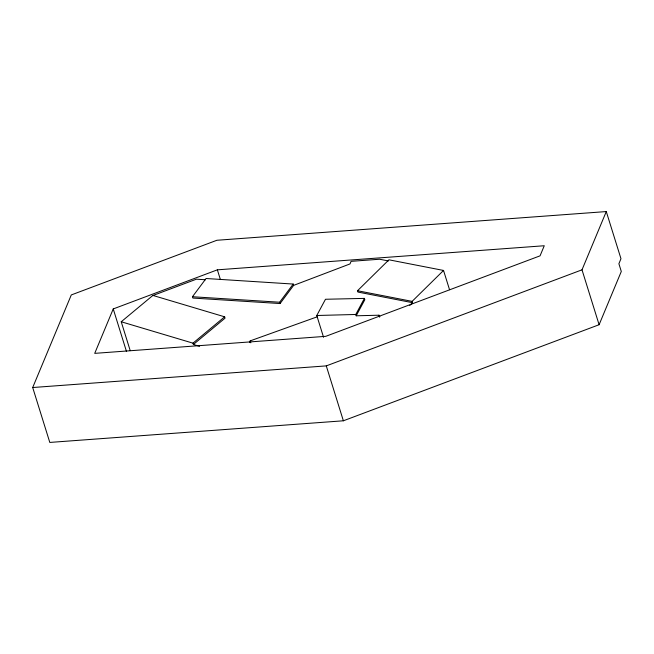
<?xml version="1.0" encoding="UTF-8"?>
<svg xmlns="http://www.w3.org/2000/svg" width="654" height="654" viewBox="0 0 654 654"><rect width="100%" height="100%" fill="white"/><g stroke="black" fill="none" stroke-linecap="round" stroke-linejoin="round"><path stroke-width="0.98" d="M32.7 387.528L71.294 294.938L216.883 240.271L606.283 211.569L620.973 258.722L618.888 263.726L621.3 271.467L599.105 324.719L343.375 420.792L49.802 442.431L32.7 387.528L326.281 365.888L582.003 269.824L606.283 211.569M113.24 308.933L94.716 353.364L325.79 336.328L540.057 255.837L544.267 245.741L217.365 269.832L113.24 308.933L126.435 351.312M249.534 342.516L250.212 340.873L317.182 316.822M323.558 337.276L316.773 315.498L325.488 299.262L364.417 298.387L364.826 299.712L356.185 315.8L379.026 315.203L379.827 316.642M356.185 315.8L355.776 314.476L364.417 298.387M192.456 296.736L206.067 278.506L293.205 284.057L293.621 285.381L280.067 303.546L192.873 298.069L192.456 296.736L279.65 302.222L293.205 284.057M357.517 290.736L412.126 301.371L412.543 302.696L357.934 292.06L357.517 290.736L388.934 259.81L443.535 270.445L449.535 289.706M412.126 301.371L443.535 270.445M409.78 305.418L412.543 302.696M121.227 321.768L152.889 295.428L224.641 316.822L225.05 318.155L193.38 344.486L192.971 343.162L121.227 321.768L130.22 350.658M192.971 343.162L224.641 316.822M293.621 285.381L350.004 263.93L351.084 261.338L379.598 259.229L388.37 260.946M152.684 295.608L196.396 279.193L205.47 279.765M316.773 315.498L355.776 314.476M193.38 344.486L199.576 346.334M582.003 269.824L599.105 324.719M379.026 315.203L379.631 317.149M326.281 365.888L343.375 420.792M279.65 302.222L280.067 303.546M250.212 340.873L250.825 342.819M217.365 269.832L220.365 279.462"/></g></svg>
